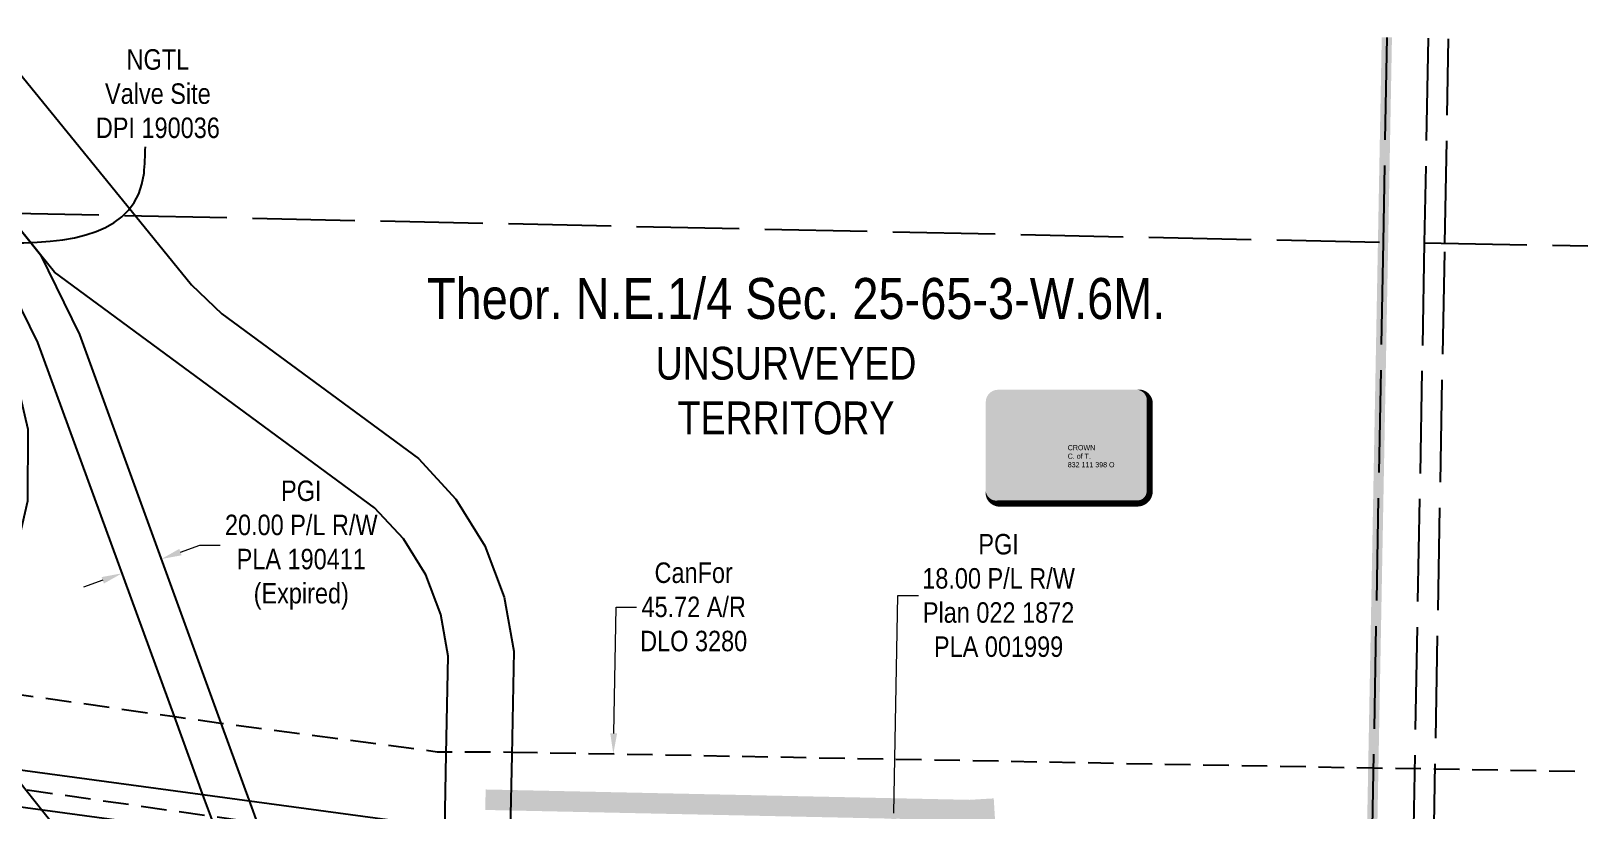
# Model space of a CAD drawing. Extents: x 413456 to 423436, y 6055086 to 6062162.
# Drawn here: x 415322 to 416082, y 6057631 to 6058011 of the extents above; entities that cross this region are included whole.
import ezdxf
from ezdxf.enums import TextEntityAlignment as Align

# ---------------------------------------------------------------- set-up
doc = ezdxf.new("R2018")
doc.units = 0
doc.header["$LTSCALE"] = 5
doc.header["$PDSIZE"] = 0.5
for name, pattern in [('CENTERLINEX3', [5, 2.5, -1, 0.5, -1]), ('foc-ACCESSROAD', [3.75, 2.5, -1.25]), ('foc-UNSURVEYED', [12.5, 10, -2.5])]:
    doc.linetypes.add(name, pattern=pattern)
doc.layers.get('Defpoints').update_dxf_attribs({"color": 9})
for name, color, linetype in [('AS-OWNER', 7, 'Continuous'), ('AS-ROADS', 254, 'Continuous'), ('C-SYMBOL', 7, 'Continuous'), ('F-AR', 190, 'foc-ACCESSROAD'), ('F-RW', 190, 'Continuous'), ('L-UNS-T', 3, 'Continuous'), ('L-USEC', 7, 'foc-UNSURVEYED')]:
    doc.layers.add(name, color=color, linetype=linetype)
doc.layers.add('AS-TRAPPER BOUNDARY', color=7, linetype='CENTERLINEX3', true_color=0xb85c00, transparency=0.6)
for name, color, linetype, lineweight in [('F-AR-T', 190, 'Continuous', 9), ('F-RW-T', 190, 'Continuous', 9), ('F-WS-T', 190, 'Continuous', 9)]:
    doc.layers.add(name, color=color, linetype=linetype, lineweight=lineweight)
doc.styles.add('175L', font='ARIALN.TTF', dxfattribs={"height": 20})
doc.styles.add('80CG', font='ARIALN.TTF', dxfattribs={"height": 10})
doc.styles.add('80L', font='ARIALN.TTF', dxfattribs={"height": 10})
doc.styles.get("Standard").update_dxf_attribs({"font": 'ARIALN.TTF'})
doc.dimstyles.new('Compass 5 000', dxfattribs={"dimscale": 5, "dimtxt": 9, "dimasz": 2, "dimexe": 0.2, "dimexo": 0.0625, "dimgap": 0.5, "dimtad": 0, "dimtih": 1, "dimtoh": 1, "dimzin": 0, "dimdsep": 46, "dimtxsty": '80CG', "dimcen": 0.1, "dimse1": 1, "dimse2": 1, "dimclrd": 256, "dimclrt": 256, "dimaunit": 1, "dimadec": 4, "dimazin": 0, "dimtfac": 0.06, "dimtofl": 0, "dimtmove": 0, "dimatfit": 1, "dimfxl": 0.2, "dimtolj": 1, "dimtzin": 0, "dimlwd": -1, "dimarcsym": 0})

# ---------------------------------------------------------------- blocks, each defined once
blk = doc.blocks.new('*D48')
at = {"layer": 'Defpoints', "color": 0, "transparency": 16777216}
for p in [(415606.4816732289, 6057658.317308735), (415664.2293609104, 6057657.253612889), (415663.3904024042, 6057611.706839345)]:
    blk.add_point(p, dxfattribs=at)
at = {"layer": 'F-AR-T', "transparency": 16777216}
for p, q in [((415606.6658391212, 6057668.315612737), (415607.8023235031, 6057730.014965446)), ((415607.8023235031, 6057730.014965446), (415617.8023235031, 6057730.014965445)), ((415605.4585488305, 6057602.772231189), (415605.2743829382, 6057592.773927187))]:
    blk.add_line(p, q, dxfattribs=at)
for points in [[(415604.9994551208, 6057668.346307052), (415608.3322231216, 6057668.284918422), (415606.4816732289, 6057658.317308735)], [(415603.79216483, 6057602.802925504), (415607.1249328309, 6057602.741536873), (415605.6427147227, 6057612.770535192)]]:
    blk.add_solid(points, dxfattribs=at)
at = {"layer": 'F-AR-T', "transparency": 16777216, "insert": (415645.7013685227, 6057730.014965446), "char_height": 10, "attachment_point": 5, "style": '80CG'}
blk.add_mtext('\\A1;CanFor\\P45.72 A/R\\PDLO 3280', dxfattribs=at)
blk = doc.blocks.new('*D65')
at = {"layer": 'Defpoints', "color": 0, "transparency": 16777216}
for p in [(415641.8861599481, 6057621.192140359), (415641.554781077, 6057603.117384569), (415742.9306500868, 6057601.258780147)]:
    blk.add_point(p, dxfattribs=at)
at = {"layer": 'F-RW-T', "transparency": 16777216}
for p, q in [((415743.4453361053, 6057629.331855721), (415745.3935450099, 6057735.595118849)), ((415745.3935450099, 6057735.595118849), (415755.3935450099, 6057735.595118849)), ((415742.7473429394, 6057591.260460364), (415742.5640357921, 6057581.26214058))]:
    blk.add_line(p, q, dxfattribs=at)
for points in [[(415741.7789494747, 6057629.362406911), (415745.1117227359, 6057629.301304529), (415743.2620289579, 6057619.333535938)], [(415741.0809563089, 6057591.291011554), (415744.41372957, 6057591.229909172), (415742.9306500868, 6057601.258780147)]]:
    blk.add_solid(points, dxfattribs=at)
at = {"layer": 'F-RW-T', "transparency": 16777216, "insert": (415794.4794931678, 6057735.595118849), "char_height": 10, "attachment_point": 5, "style": '80CG'}
blk.add_mtext('\\A1;PGI\\P18.00 P/L R/W\\PPlan 022 1872\\PPLA 001999', dxfattribs=at)
blk = doc.blocks.new('*D112')
at = {"layer": 'Defpoints', "color": 0, "transparency": 16777216}
for p in [(415377.3243931921, 6057776.950365164), (415358.1955551803, 6057769.998127282), (415385.8788103848, 6057753.413187136)]:
    blk.add_point(p, dxfattribs=at)
at = {"layer": 'F-RW-T', "transparency": 16777216}
for p, q in [((415395.2773288437, 6057756.829010723), (415404.6758473036, 6057760.244834311)), ((415404.6758473036, 6057760.244834311), (415414.6758473038, 6057760.244834311)), ((415357.3514539143, 6057743.045125665), (415347.9529354558, 6057739.629302078))]:
    blk.add_line(p, q, dxfattribs=at)
for points in [[(415394.7080249125, 6057758.395430466), (415395.8466327752, 6057755.262590979), (415385.8788103848, 6057753.413187136)], [(415356.7821499831, 6057744.611545408), (415357.9207578457, 6057741.478705921), (415366.7499723732, 6057746.460949252)]]:
    blk.add_solid(points, dxfattribs=at)
at = {"layer": 'F-RW-T', "transparency": 16777216, "insert": (415454.2154107417, 6057760.244834311), "char_height": 10, "attachment_point": 5, "style": '80CG'}
blk.add_mtext('\\A1;PGI\\P20.00 P/L R/W\\PPLA 190411\\P(Expired)', dxfattribs=at)
blk = doc.blocks.new('*U127')
h = blk.add_hatch(color=255)
edge = h.paths.add_edge_path()
edge.add_line((-33.99999999999998, -28.5), (33.99999999999998, -28.5))
edge.add_arc((33.99999999999999, -22.49999999999999), 6.000000000000007, 269.9999999999999, 359.9999999999999)
edge.add_line((39.99999999999999, -22.5), (39.99999999999999, 21))
edge.add_arc((33.99999999999999, 20.99999999999999), 6.000000000000007, 6.785183320455494e-14, 90.00000000000007)
edge.add_line((33.99999999999998, 27), (-33.99999999999998, 27))
edge.add_arc((-33.99999999999999, 20.99999999999999), 6.000000000000007, 89.99999999999993, 179.9999999999999)
edge.add_line((-39.99999999999999, 21), (-39.99999999999999, -22.5))
edge.add_arc((-33.99999999999999, -22.49999999999999), 6.000000000000007, 180, 270.0000000000001)
at = {"color": 14, "flags": 128}
blk.add_lwpolyline([(-33.99999999999998, -28.5, 3, 3, 0), (33.99999999999998, -28.5, 3, 3, 0.4142135623730951), (39.99999999999999, -22.5, 3, 3, 0), (39.99999999999999, 21, 3, 0, 0.4142135623730951), (33.99999999999998, 27, 0, 0, 0), (-33.99999999999998, 27, 0, 0, 0.4142135623730951), (-39.99999999999999, 21, 0, 0, 0), (-39.99999999999999, -22.5, 0, 3, 0.4142135623730951)], format="xyseb", close=True, dxfattribs=at)
blk.add_lwpolyline([(-34.00000000000341, -22.50000000045281, 0, 7.5, 0), (-3.4e-15, 0, 0, 0, 0)], format="xyseb", dxfattribs=at)
at = {"color": 14, "lineweight": 30, "flags": 104}
blk.add_attdef('ENTER_TEXT', text='', height=10, dxfattribs=at).set_placement((-3.4e-15, 0), align=Align.MIDDLE_CENTER)

msp = doc.modelspace()

# ---------------------------------------------------------------- linework, layer by layer
at = {"layer": 'AS-ROADS', "const_width": 9.995635699999664, "flags": 128}
msp.add_lwpolyline([(415792.42, 6057631.608), (415780.429, 6057630.883), (415544.087, 6057635.948)], dxfattribs=at)
at = {"layer": 'AS-TRAPPER BOUNDARY', "const_width": 4.997817849999976, "flags": 128}
msp.add_lwpolyline([(415935.1285267815, 6055376.114416458), (415983.9419945197, 6058008.07015371)], dxfattribs=at)
at = {"layer": 'F-AR', "flags": 128}
for points in [[(415556.042016646, 6057613.551800609), (415517.2636839207, 6057613.554960869), (415432.6849135913, 6057624.631466967), (415410.0539250011, 6057627.847270582), (415319.9149264537, 6057640.657883309), (415296.516816723, 6057643.983488959), (415290.4497100926, 6057648.729890831), (415284.2927586802, 6057653.546247139), (415247.4284923344, 6057682.388066933), (415244.8207286385, 6057684.428071924), (415244.0386804868, 6057685.040178651), (415220.1404885547, 6057697.465593913), (415206.4023570084, 6057704.608349917), (415190.1806439943, 6057713.042743354), (415176.6489704814, 6057721.803989406), (415130.5457068585, 6057751.654808827), (415051.0090358984, 6057815.157388291), (415020.6279963187, 6057840.897988543), (415004.4476428243, 6057854.60799432), (414942.8547894361, 6057932.587141496), (414767.1159065618, 6058168.956128791), (414210.5482855457, 6058913.602332)], [(415027.3140762369, 6057898.904002155), (415057.5806161916, 6057870.017457752), (415080.2790547702, 6057850.288575152), (415102.1279849187, 6057832.844719942), (415110.0795459379, 6057826.495727419), (415157.2975075997, 6057788.797454904), (415177.6569653643, 6057775.615055739), (415213.2015880006, 6057752.600917336), (415230.8270123011, 6057743.436558085), (415255.5491537345, 6057730.582080255), (415258.298636292, 6057729.15191908), (415264.6832564957, 6057725.832809834), (415283.159632995, 6057708.065879874), (415299.9168976841, 6057691.952732002), (415302.6715449701, 6057689.303929893), (415392.281813851, 6057676.561676261), (415414.9833945453, 6057673.332947495), (415520.608957677, 6057659.373059198), (415556.9271011372, 6057659.230089805)], [(415556.9271011372, 6057659.230089805), (415977.3253618064, 6057651.486474386), (416007.4828744461, 6057650.996999856), (416077.2705285482, 6057649.864421325)]]:
    msp.add_lwpolyline(points, dxfattribs=at)
at = {"layer": 'F-RW'}
for points in [[(414766.9178916834, 6058552.699191702), (414829.8650034451, 6058496.661684509), (414870.1521875991, 6058397.783636512), (415053.458105065, 6058208.70828068), (415182.7855443444, 6058049.437686196), (415211.3818282445, 6058014.22059732), (415219.0252349417, 6057999.003710306), (415223.5890516738, 6057989.917923545), (415244.8100983475, 6057947.671904549), (415251.6198385073, 6057939.28153711), (415264.573789117, 6057923.31765952), (415297.3286500308, 6057882.964501884), (415312.8514615949, 6057851.220998954), (415320.7899279029, 6057816.770085222), (415320.6797088868, 6057781.656656027), (415299.9168976841, 6057691.952732004), (415295.2771496064, 6057671.908113783), (415312.6613691038, 6057649.859196968), (415319.9149264537, 6057640.657883309), (415328.7264505017, 6057629.481491089), (415410.442, 6057527.486)], [(415316.5630056678, 6057990.814131839), (415373.2560480092, 6057921.00364389), (415400.712904183, 6057887.202147838), (415415.5115648724, 6057873.087081288), (415511.4455061131, 6057802.43176197), (415529.6305774401, 6057782.71900985), (415543.7454842144, 6057759.914573479), (415553.2774921346, 6057734.845457721), (415557.8803926844, 6057708.423555436), (415556.8963051509, 6057657.640899879), (415556.1921353648, 6057621.292799718), (415556.26, 6057604.549999966)], [(415524.2793793468, 6057605.138463237), (415524.2394661442, 6057612.512913227), (415524.2111681612, 6057621.883235848), (415524.9155964727, 6057658.231433543), (415525.8403719129, 6057705.951054036), (415522.288670051, 6057726.338911541), (415514.9334049575, 6057745.68243646), (415504.0422086388, 6057763.279586532), (415490.0097278166, 6057778.491018006), (415333.8534178714, 6057893.4994722), (415327.0187151172, 6057901.928913085), (415310.4732025599, 6057922.340066947)], [(415310.4732025599, 6057922.340066947), (415327.0174427331, 6057901.926034109), (415346.0538682885, 6057862.990114522), (415414.9833945453, 6057673.332947495), (415429.2709287765, 6057634.025867992), (415432.6849135913, 6057624.631466969), (415436.2418983685, 6057614.845225711), (415456.0024047029, 6057560.469804596), (415463.1440421724, 6057540.831490479), (415479.0733123033, 6057497.007835098), (415963.0924833107, 6056884.134082325), (415971.39816653, 6056872.244540283)], [(415955.7111820091, 6056859.862939097), (415923.2372795935, 6056902.344000435), (415523.4865790035, 6057408.515504993), (415462.53015532, 6057484.014338913), (415446.2526380334, 6057528.628487589), (415439.0658444272, 6057548.297901353), (415413.6769348191, 6057617.916939924), (415410.0539250011, 6057627.847270582), (415406.6813603741, 6057637.092273723), (415392.281813851, 6057676.561676263), (415325.6780799379, 6057859.134265987), (415310.0517579601, 6057891.089360707)], [(414274.2425142092, 6057697.808222103), (414353.7958696976, 6057682.086532332), (414364.8174823952, 6057679.800060866), (414363.7051313563, 6057674.954677715), (414534.106, 6057645.099), (415050.8387364305, 6057543.045644015), (415297.6470189533, 6057653.145829549), (415517.8505652375, 6057623.285822485), (415885.6533816007, 6057616.823427125), (415976.6543664645, 6057615.224515093), (415976.3035199179, 6057596.356208914), (415516.479, 6057605.315), (415300.3020000003, 6057634.62899995), (415060.8697294701, 6057527.819223805), (414531.5882869923, 6057632.350916215), (414353.445872902, 6057663.573922049), (414348.0118606743, 6057664.653205224), (414349.1269289006, 6057669.598330277), (414273.9903802978, 6057684.474004905)]]:
    msp.add_lwpolyline(points, dxfattribs=at)
at = {"layer": 'L-USEC'}
for p, q in [((415983.9419945197, 6058008.07015371), (415982.0872545895, 6057908.085844792)), ((416004.0575310661, 6058007.642940395), (416002.2037936958, 6057907.712676696)), ((416012.2435586919, 6057907.554212599), (416014.0963927745, 6058007.429735215)), ((415180.4570649648, 6057925.111143837), (415982.0872545895, 6057908.085844792)), ((415982.0872545895, 6057908.085844792), (415967.1726555569, 6057104.110279055)), ((416002.203793416, 6057907.712661612), (415987.2891943834, 6057103.737095934)), ((415997.3295121618, 6057103.577239643), (416012.2435586919, 6057907.554212599)), ((416002.2041379227, 6057907.731233151), (416082.0281206517, 6057906.323733081))]:
    msp.add_line(p, q, dxfattribs=at)

# ---------------------------------------------------------------- block references
at = {"layer": 'AS-OWNER'}
ref = msp.add_blockref('*U127', (415828.2215122394, 6057809.04903005), dxfattribs=at)
lines = msp.add_mtext('CROWN\\PC. of T.\\P832 111 398 O', dxfattribs={"layer": '0', "color": 14, "insert": (415828.2215122394, 6057809.04903005), "char_height": 2.5, "attachment_point": 1})
ref.add_attrib('ENTER_TEXT', '', (415828.2215122394, 6057809.04903005), dxfattribs={"flags": 104}).embed_mtext(lines)

# ---------------------------------------------------------------- texts
at = {"layer": 'C-SYMBOL', "color": 3, "style": '175L'}
msp.add_text('Theor. N.E.1/4 Sec. 25-65-3-W.6M.', height=19.99999999999932, dxfattribs=at).set_placement((415695.7119332212, 6057864.599998779), align=Align.BOTTOM_CENTER)
at = {"layer": 'F-WS-T', "insert": (415384.2395527833, 6057980.531768105), "char_height": 9.999999999999659, "attachment_point": 5, "style": '80CG'}
msp.add_mtext('\\A1;NGTL\\PValve Site\\PDPI 190036', dxfattribs=at)
at = {"layer": 'L-UNS-T', "color": 3, "insert": (415690.7538328828, 6057835.556528619), "char_height": 15.99999999999932, "attachment_point": 5, "style": '80L'}
msp.add_mtext_dynamic_manual_height_columns('\\pxqc;UNSURVEYED TERRITORY', width=126.3034342761783, gutter_width=47.45854819737906, heights=[0], dxfattribs=at)

# ---------------------------------------------------------------- dimensions: what is measured, and where the dimension line sits
at = {"layer": 'F-AR-T'}
dim = msp.add_linear_dim(base=(415606.4816732289, 6057658.317308735), p1=(415663.3904024042, 6057611.706839344), p2=(415664.2293609104, 6057657.253612888), angle=88.9447475065972, text='CanFor\\P45.72 A/R\\PDLO 3280', dimstyle='Compass 5 000', dxfattribs=at)
dim.commit()
dim.dimension.update_dxf_attribs({"geometry": '*D48', "text_midpoint": (415645.7013685227, 6057730.014965446), "dimtype": 161})
at = {"layer": 'F-RW-T'}
for base, p1, p2, angle, text, picture, middle in [((415385.8788103848, 6057753.413187136), (415358.1955551803, 6057769.998127281), (415377.3243931918, 6057776.950365164), 19.973309268035482, 'PGI\\P20.00 P/L R/W\\PPLA 190411\\P(Expired)', '*D112', (415454.2154107417, 6057760.244834311)), ((415742.9306500868, 6057601.258780147), (415641.8861599482, 6057621.192140361), (415641.5547810771, 6057603.11738457), 268.94966858355247, 'PGI\\P18.00 P/L R/W\\PPlan 022 1872\\PPLA 001999', '*D65', (415794.4794931678, 6057735.595118849))]:
    dim = msp.add_linear_dim(base=base, p1=p1, p2=p2, angle=angle, text=text, dimstyle='Compass 5 000', dxfattribs=at)
    dim.commit()
    dim.dimension.update_dxf_attribs({"geometry": picture, "text_midpoint": middle, "dimtype": 161})

# ---------------------------------------------------------------- leaders
at = {"layer": 'F-WS-T', "path_type": 1}
msp.add_leader([(415191.2529751596, 6057910.781071679), (415377.4743827906, 6057941.741840024), (415378.1864449303, 6057954.553192417)], dimstyle='Compass 5 000', override={"dimgap": 0.5, "dimtad": 0}, dxfattribs=at)

doc.saveas('drawing.dxf')
